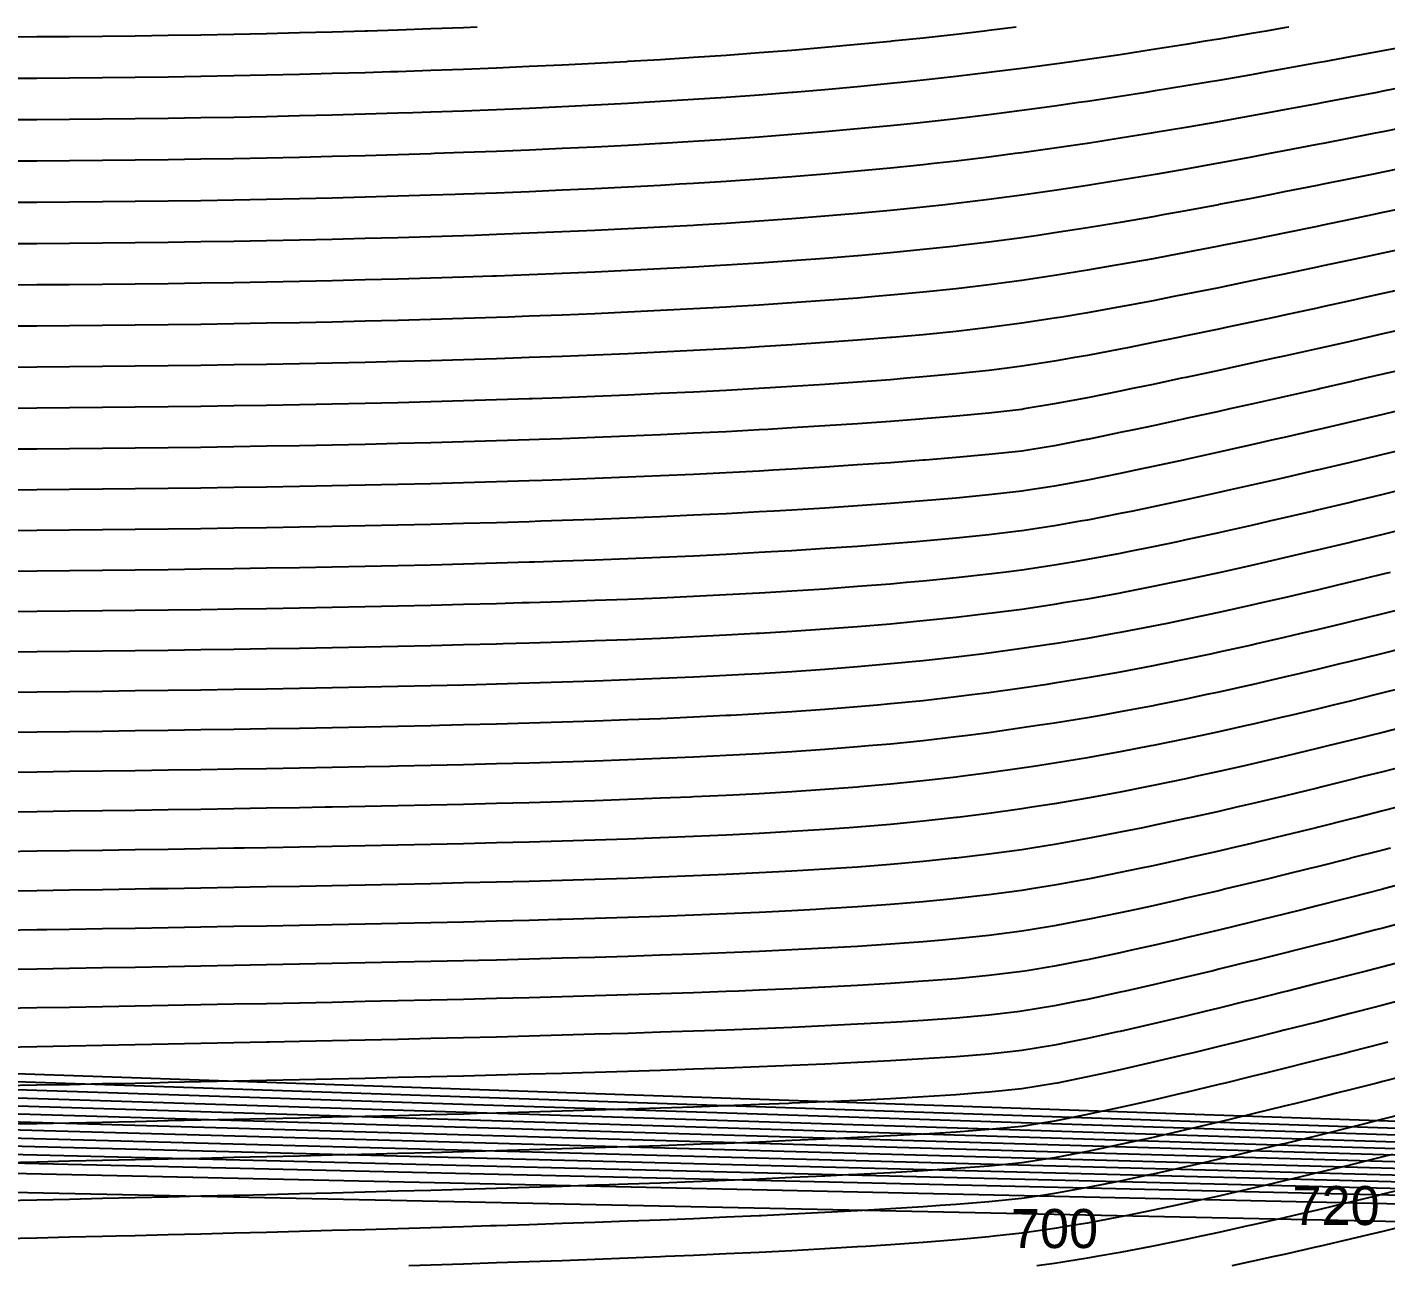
# Model space of a CAD drawing. Header units: metres. Extents: x 3386 to 5486, y 31 to 113.
# Drawn here: x 4789.5 to 4876.5, y 32.7 to 111.9 of the extents above; entities that cross this region are included whole.
import ezdxf
from ezdxf.enums import TextEntityAlignment as Align

# ---------------------------------------------------------------- set-up
doc = ezdxf.new("R2010")
doc.units = ezdxf.units.M
for name, color, linetype in [('Vs_100', 7, 'Continuous'), ('Vs_120', 7, 'Continuous'), ('Vs_140', 7, 'Continuous'), ('Vs_160', 7, 'Continuous'), ('Vs_180', 7, 'Continuous'), ('Vs_200', 7, 'Continuous'), ('Vs_220', 7, 'Continuous'), ('Vs_240', 7, 'Continuous'), ('Vs_260', 7, 'Continuous'), ('Vs_280', 7, 'Continuous'), ('Vs_300', 7, 'Continuous'), ('Vs_320', 7, 'Continuous'), ('Vs_340', 7, 'Continuous'), ('Vs_360', 7, 'Continuous'), ('Vs_380', 7, 'Continuous'), ('Vs_400', 7, 'Continuous'), ('Vs_420', 7, 'Continuous'), ('Vs_440', 7, 'Continuous'), ('Vs_460', 7, 'Continuous'), ('Vs_480', 7, 'Continuous'), ('Vs_500', 7, 'Continuous'), ('Vs_520', 7, 'Continuous'), ('Vs_540', 7, 'Continuous'), ('Vs_560', 7, 'Continuous'), ('Vs_580', 7, 'Continuous'), ('Vs_600', 7, 'Continuous'), ('Vs_620', 7, 'Continuous'), ('Vs_640', 7, 'Continuous'), ('Vs_660', 7, 'Continuous'), ('Vs_680', 7, 'Continuous'), ('Vs_700', 7, 'Continuous'), ('Vs_720', 7, 'Continuous'), ('Vs_740', 7, 'Continuous'), ('Vs_760', 7, 'Continuous'), ('Vs_780', 7, 'Continuous'), ('Vs_80', 7, 'Continuous'), ('Vs_800', 7, 'Continuous'), ('Vs_820', 7, 'Continuous'), ('Vs_840', 7, 'Continuous'), ('Vs_860', 7, 'Continuous'), ('Vs_880', 7, 'Continuous'), ('Vs_900', 7, 'Continuous'), ('Vs_920', 7, 'Continuous'), ('Vs_940', 7, 'Continuous'), ('Vs_960', 7, 'Continuous')]:
    doc.layers.add(name, color=color, linetype=linetype)

msp = doc.modelspace()

# ---------------------------------------------------------------- linework, layer by layer
at = {"layer": 'Vs_100'}
msp.add_lwpolyline([(4852.817, 111.948), (4851.067, 111.731), (4850.788, 111.698), (4848.966, 111.485), (4846.865, 111.253), (4844.861, 111.045), (4844.764, 111.035), (4842.663, 110.831), (4840.562, 110.641), (4838.461, 110.463), (4837.563, 110.392), (4836.36, 110.297), (4834.259, 110.143), (4832.158, 110), (4830.056, 109.866), (4827.955, 109.743), (4827.885, 109.739), (4825.854, 109.628), (4823.753, 109.521), (4821.652, 109.423), (4819.551, 109.332), (4817.45, 109.248), (4815.349, 109.171), (4813.248, 109.1), (4812.767, 109.085), (4811.147, 109.036), (4809.045, 108.977), (4806.944, 108.923), (4804.843, 108.875), (4802.742, 108.832), (4800.641, 108.794), (4798.54, 108.761), (4796.439, 108.733), (4794.338, 108.709), (4792.237, 108.69), (4790.136, 108.675), (4788.034, 108.664)], dxfattribs=at)
at = {"layer": 'Vs_120'}
msp.add_lwpolyline([(4870.266, 111.948), (4869.977, 111.898), (4868.813, 111.698), (4867.876, 111.538), (4865.775, 111.186), (4864.91, 111.045), (4863.674, 110.843), (4861.573, 110.511), (4860.79, 110.392), (4859.472, 110.19), (4857.371, 109.882), (4856.346, 109.739), (4855.27, 109.588), (4853.169, 109.308), (4851.406, 109.085), (4851.067, 109.043), (4848.966, 108.793), (4846.865, 108.56), (4845.639, 108.432), (4844.764, 108.341), (4842.663, 108.138), (4840.562, 107.948), (4838.538, 107.779), (4838.461, 107.772), (4836.36, 107.609), (4834.259, 107.458), (4832.158, 107.317), (4830.056, 107.187), (4828.992, 107.126), (4827.955, 107.066), (4825.854, 106.954), (4823.753, 106.851), (4821.652, 106.755), (4819.551, 106.666), (4817.45, 106.585), (4815.349, 106.51), (4814.199, 106.472), (4813.248, 106.441), (4811.147, 106.378), (4809.045, 106.321), (4806.944, 106.269), (4804.843, 106.223), (4802.742, 106.181), (4800.641, 106.144), (4798.54, 106.112), (4796.439, 106.084), (4794.338, 106.061), (4792.237, 106.042), (4790.136, 106.027), (4788.034, 106.017)], dxfattribs=at)
at = {"layer": 'Vs_140'}
msp.add_lwpolyline([(4878.382, 110.829), (4876.281, 110.434), (4876.051, 110.392), (4874.18, 110.044), (4872.509, 109.739), (4872.078, 109.66), (4869.977, 109.281), (4868.87, 109.085), (4867.876, 108.909), (4865.775, 108.546), (4865.095, 108.432), (4863.674, 108.193), (4861.573, 107.85), (4861.12, 107.779), (4859.472, 107.519), (4857.371, 107.202), (4856.835, 107.126), (4855.27, 106.9), (4853.169, 106.615), (4852.057, 106.472), (4851.067, 106.345), (4848.966, 106.094), (4846.865, 105.859), (4846.482, 105.819), (4844.764, 105.641), (4842.663, 105.439), (4840.562, 105.252), (4839.516, 105.166), (4838.461, 105.079), (4836.36, 104.919), (4834.259, 104.771), (4832.158, 104.634), (4830.144, 104.513), (4830.056, 104.507), (4827.955, 104.39), (4825.854, 104.281), (4823.753, 104.181), (4821.652, 104.088), (4819.551, 104.002), (4817.45, 103.923), (4815.596, 103.859), (4815.349, 103.851), (4813.248, 103.784), (4811.147, 103.723), (4809.045, 103.668), (4806.944, 103.618), (4804.843, 103.572), (4802.742, 103.532), (4800.641, 103.496), (4798.54, 103.465), (4796.439, 103.438), (4794.338, 103.415), (4792.237, 103.396), (4790.136, 103.382), (4788.034, 103.371)], dxfattribs=at)
at = {"layer": 'Vs_160'}
msp.add_lwpolyline([(4878.382, 108.256), (4876.281, 107.85), (4875.909, 107.779), (4874.18, 107.448), (4872.474, 107.126), (4872.078, 107.051), (4869.977, 106.66), (4868.949, 106.472), (4867.876, 106.276), (4865.775, 105.901), (4865.304, 105.819), (4863.674, 105.535), (4861.573, 105.181), (4861.477, 105.166), (4859.472, 104.84), (4857.371, 104.514), (4857.36, 104.513), (4855.27, 104.204), (4853.169, 103.913), (4852.758, 103.859), (4851.067, 103.64), (4848.966, 103.386), (4847.356, 103.206), (4846.865, 103.151), (4844.764, 102.935), (4842.663, 102.736), (4840.565, 102.553), (4840.562, 102.552), (4838.461, 102.384), (4836.36, 102.228), (4834.259, 102.084), (4832.158, 101.952), (4831.267, 101.899), (4830.056, 101.829), (4827.955, 101.715), (4825.854, 101.61), (4823.753, 101.513), (4821.652, 101.423), (4819.551, 101.341), (4817.45, 101.264), (4816.907, 101.246), (4815.349, 101.194), (4813.248, 101.13), (4811.147, 101.071), (4809.045, 101.017), (4806.944, 100.969), (4804.843, 100.925), (4802.742, 100.886), (4800.641, 100.851), (4798.54, 100.82), (4796.439, 100.794), (4794.338, 100.771), (4792.237, 100.753), (4790.136, 100.738), (4788.034, 100.728)], dxfattribs=at)
at = {"layer": 'Vs_180'}
msp.add_lwpolyline([(4878.382, 105.681), (4876.281, 105.262), (4875.79, 105.166), (4874.18, 104.848), (4872.458, 104.513), (4872.078, 104.438), (4869.977, 104.035), (4869.044, 103.859), (4867.876, 103.638), (4865.775, 103.25), (4865.527, 103.206), (4863.674, 102.872), (4861.839, 102.553), (4861.573, 102.506), (4859.472, 102.154), (4857.883, 101.899), (4857.371, 101.817), (4855.27, 101.499), (4853.486, 101.246), (4853.169, 101.201), (4851.067, 100.925), (4848.966, 100.67), (4848.268, 100.593), (4846.865, 100.437), (4844.764, 100.225), (4842.663, 100.03), (4841.6, 99.94), (4840.562, 99.852), (4838.461, 99.688), (4836.36, 99.538), (4834.259, 99.399), (4832.408, 99.286), (4832.158, 99.271), (4830.056, 99.153), (4827.955, 99.044), (4825.854, 98.942), (4823.753, 98.849), (4821.652, 98.762), (4819.551, 98.683), (4818.142, 98.633), (4817.45, 98.609), (4815.349, 98.541), (4813.248, 98.479), (4811.147, 98.422), (4809.045, 98.37), (4806.944, 98.323), (4804.843, 98.281), (4802.742, 98.243), (4800.641, 98.209), (4798.54, 98.179), (4796.439, 98.153), (4794.338, 98.131), (4792.237, 98.113), (4790.136, 98.098), (4788.034, 98.087)], dxfattribs=at)
at = {"layer": 'Vs_200'}
msp.add_lwpolyline([(4878.382, 103.104), (4876.281, 102.673), (4875.686, 102.553), (4874.18, 102.246), (4872.452, 101.899), (4872.078, 101.824), (4869.977, 101.408), (4869.147, 101.246), (4867.876, 100.998), (4865.775, 100.596), (4865.757, 100.593), (4863.674, 100.205), (4862.205, 99.94), (4861.573, 99.825), (4859.472, 99.46), (4858.423, 99.286), (4857.371, 99.112), (4855.27, 98.784), (4854.224, 98.633), (4853.169, 98.48), (4851.067, 98.201), (4849.231, 97.98), (4848.966, 97.948), (4846.865, 97.719), (4844.764, 97.512), (4842.698, 97.327), (4842.663, 97.324), (4840.562, 97.152), (4838.461, 96.995), (4836.36, 96.851), (4834.259, 96.718), (4833.5, 96.673), (4832.158, 96.595), (4830.056, 96.481), (4827.955, 96.376), (4825.854, 96.279), (4823.753, 96.189), (4821.652, 96.106), (4819.551, 96.029), (4819.291, 96.02), (4817.45, 95.958), (4815.349, 95.893), (4813.248, 95.833), (4811.147, 95.778), (4809.045, 95.728), (4806.944, 95.682), (4804.843, 95.641), (4802.742, 95.604), (4800.641, 95.571), (4798.54, 95.542), (4796.439, 95.516), (4794.338, 95.495), (4792.237, 95.476), (4790.136, 95.461), (4788.034, 95.45)], dxfattribs=at)
at = {"layer": 'Vs_220'}
msp.add_lwpolyline([(4878.382, 100.527), (4876.281, 100.084), (4875.59, 99.94), (4874.18, 99.644), (4872.45, 99.286), (4872.078, 99.209), (4869.977, 98.78), (4869.248, 98.633), (4867.876, 98.356), (4865.973, 97.98), (4865.775, 97.941), (4863.674, 97.534), (4862.565, 97.327), (4861.573, 97.14), (4859.472, 96.76), (4858.966, 96.673), (4857.371, 96.399), (4855.27, 96.06), (4854.998, 96.02), (4853.169, 95.75), (4851.067, 95.47), (4850.202, 95.367), (4848.966, 95.22), (4846.865, 94.998), (4844.764, 94.799), (4843.76, 94.714), (4842.663, 94.62), (4840.562, 94.457), (4838.461, 94.307), (4836.36, 94.169), (4834.557, 94.06), (4834.259, 94.042), (4832.158, 93.925), (4830.056, 93.816), (4827.955, 93.715), (4825.854, 93.621), (4823.753, 93.535), (4821.652, 93.455), (4820.296, 93.407), (4819.551, 93.381), (4817.45, 93.313), (4815.349, 93.25), (4813.248, 93.192), (4811.147, 93.139), (4809.045, 93.09), (4806.944, 93.046), (4804.843, 93.006), (4802.742, 92.97), (4800.641, 92.938), (4798.54, 92.909), (4796.439, 92.884), (4794.338, 92.862), (4792.237, 92.844), (4790.136, 92.829), (4788.034, 92.817)], dxfattribs=at)
at = {"layer": 'Vs_240'}
msp.add_lwpolyline([(4878.382, 97.949), (4876.281, 97.495), (4875.497, 97.327), (4874.18, 97.043), (4872.443, 96.673), (4872.078, 96.595), (4869.977, 96.153), (4869.337, 96.02), (4867.876, 95.716), (4866.17, 95.367), (4865.775, 95.286), (4863.674, 94.864), (4862.9, 94.714), (4861.573, 94.454), (4859.49, 94.06), (4859.472, 94.057), (4857.371, 93.679), (4855.745, 93.407), (4855.27, 93.327), (4853.169, 93.009), (4851.24, 92.754), (4851.067, 92.731), (4848.966, 92.49), (4846.865, 92.28), (4844.847, 92.101), (4844.764, 92.093), (4842.663, 91.924), (4840.562, 91.77), (4838.461, 91.628), (4836.36, 91.497), (4835.506, 91.447), (4834.259, 91.375), (4832.158, 91.263), (4830.056, 91.158), (4827.955, 91.061), (4825.854, 90.971), (4823.753, 90.888), (4821.652, 90.811), (4821.163, 90.794), (4819.551, 90.739), (4817.45, 90.673), (4815.349, 90.613), (4813.248, 90.557), (4811.147, 90.506), (4809.045, 90.459), (4806.944, 90.416), (4804.843, 90.377), (4802.742, 90.342), (4800.641, 90.31), (4798.54, 90.282), (4796.439, 90.257), (4794.338, 90.235), (4792.237, 90.216), (4790.136, 90.201), (4788.034, 90.188)], dxfattribs=at)
at = {"layer": 'Vs_260'}
msp.add_lwpolyline([(4878.35, 95.367), (4876.281, 94.908), (4875.398, 94.714), (4874.18, 94.444), (4872.422, 94.06), (4872.078, 93.985), (4869.977, 93.53), (4869.402, 93.407), (4867.876, 93.08), (4866.332, 92.754), (4865.775, 92.636), (4863.674, 92.199), (4863.187, 92.101), (4861.573, 91.772), (4859.93, 91.447), (4859.472, 91.356), (4857.371, 90.958), (4856.441, 90.794), (4855.27, 90.586), (4853.169, 90.259), (4852.249, 90.141), (4851.067, 89.99), (4848.966, 89.767), (4846.865, 89.574), (4845.819, 89.487), (4844.764, 89.401), (4842.663, 89.242), (4840.562, 89.096), (4838.461, 88.961), (4836.36, 88.836), (4836.336, 88.834), (4834.259, 88.719), (4832.158, 88.61), (4830.056, 88.51), (4827.955, 88.416), (4825.854, 88.329), (4823.753, 88.249), (4821.846, 88.181), (4821.652, 88.174), (4819.551, 88.105), (4817.45, 88.042), (4815.349, 87.983), (4813.248, 87.929), (4811.147, 87.879), (4809.045, 87.833), (4806.944, 87.792), (4804.843, 87.754), (4802.742, 87.719), (4800.641, 87.688), (4798.54, 87.66), (4796.439, 87.635), (4794.338, 87.613), (4792.237, 87.594), (4790.136, 87.578), (4788.034, 87.565)], dxfattribs=at)
at = {"layer": 'Vs_280'}
msp.add_lwpolyline([(4878.172, 92.754), (4876.281, 92.324), (4875.286, 92.101), (4874.18, 91.85), (4872.378, 91.447), (4872.078, 91.38), (4869.977, 90.914), (4869.432, 90.794), (4867.876, 90.452), (4866.442, 90.141), (4865.775, 89.995), (4863.674, 89.545), (4863.398, 89.487), (4861.573, 89.103), (4860.268, 88.834), (4859.472, 88.669), (4857.371, 88.248), (4857.017, 88.181), (4855.27, 87.846), (4853.328, 87.528), (4853.169, 87.501), (4851.067, 87.266), (4848.966, 87.07), (4846.865, 86.893), (4846.621, 86.874), (4844.764, 86.731), (4842.663, 86.581), (4840.562, 86.441), (4838.461, 86.31), (4836.928, 86.221), (4836.36, 86.188), (4834.259, 86.075), (4832.158, 85.97), (4830.056, 85.872), (4827.955, 85.781), (4825.854, 85.696), (4823.753, 85.618), (4822.289, 85.568), (4821.652, 85.546), (4819.551, 85.479), (4817.45, 85.417), (4815.349, 85.361), (4813.248, 85.308), (4811.147, 85.26), (4809.045, 85.215), (4806.944, 85.175), (4804.843, 85.138), (4802.742, 85.104), (4800.641, 85.073), (4798.54, 85.045), (4796.439, 85.02), (4794.338, 84.998), (4792.237, 84.979), (4790.136, 84.962), (4788.034, 84.947)], dxfattribs=at)
at = {"layer": 'Vs_300'}
msp.add_lwpolyline([(4877.985, 90.141), (4876.281, 89.746), (4875.155, 89.487), (4874.18, 89.263), (4872.304, 88.834), (4872.078, 88.783), (4869.977, 88.307), (4869.415, 88.181), (4867.876, 87.836), (4866.486, 87.528), (4865.775, 87.37), (4863.674, 86.91), (4863.507, 86.874), (4861.573, 86.458), (4860.451, 86.221), (4859.472, 86.014), (4857.371, 85.581), (4857.303, 85.568), (4855.27, 85.169), (4853.699, 84.915), (4853.169, 84.829), (4851.067, 84.609), (4848.966, 84.422), (4846.999, 84.261), (4846.865, 84.25), (4844.764, 84.092), (4842.663, 83.944), (4840.562, 83.805), (4838.461, 83.676), (4837.269, 83.608), (4836.36, 83.556), (4834.259, 83.445), (4832.158, 83.341), (4830.056, 83.245), (4827.955, 83.156), (4825.854, 83.074), (4823.753, 82.997), (4822.482, 82.955), (4821.652, 82.927), (4819.551, 82.862), (4817.45, 82.802), (4815.349, 82.747), (4813.248, 82.696), (4811.147, 82.648), (4809.045, 82.605), (4806.944, 82.565), (4804.843, 82.529), (4802.742, 82.495), (4800.641, 82.465), (4798.54, 82.437), (4796.439, 82.412), (4794.338, 82.389), (4792.237, 82.369), (4790.136, 82.351), (4788.034, 82.336)], dxfattribs=at)
at = {"layer": 'Vs_320'}
msp.add_lwpolyline([(4877.781, 87.528), (4876.281, 87.174), (4874.999, 86.874), (4874.18, 86.682), (4872.192, 86.221), (4872.078, 86.195), (4869.977, 85.712), (4869.343, 85.568), (4867.876, 85.234), (4866.451, 84.915), (4865.775, 84.763), (4863.674, 84.299), (4863.499, 84.261), (4861.573, 83.845), (4860.449, 83.608), (4859.472, 83.403), (4857.371, 82.978), (4857.245, 82.955), (4855.27, 82.586), (4853.429, 82.302), (4853.169, 82.261), (4851.067, 82.025), (4848.966, 81.826), (4846.886, 81.648), (4846.865, 81.646), (4844.764, 81.482), (4842.663, 81.331), (4840.562, 81.19), (4838.461, 81.06), (4837.332, 80.995), (4836.36, 80.939), (4834.259, 80.828), (4832.158, 80.725), (4830.056, 80.63), (4827.955, 80.542), (4825.854, 80.461), (4823.753, 80.386), (4822.387, 80.342), (4821.652, 80.318), (4819.551, 80.254), (4817.45, 80.196), (4815.349, 80.142), (4813.248, 80.092), (4811.147, 80.046), (4809.045, 80.003), (4806.944, 79.964), (4804.843, 79.928), (4802.742, 79.895), (4800.641, 79.864), (4798.54, 79.837), (4796.439, 79.811), (4794.338, 79.788), (4792.237, 79.767), (4790.136, 79.748), (4788.034, 79.732)], dxfattribs=at)
at = {"layer": 'Vs_340'}
msp.add_lwpolyline([(4877.559, 84.915), (4876.281, 84.609), (4874.813, 84.261), (4874.18, 84.111), (4872.078, 83.617), (4872.038, 83.608), (4869.977, 83.13), (4869.214, 82.955), (4867.876, 82.649), (4866.334, 82.302), (4865.775, 82.176), (4863.674, 81.713), (4863.372, 81.648), (4861.573, 81.264), (4860.271, 80.995), (4859.472, 80.831), (4857.371, 80.423), (4856.915, 80.342), (4855.27, 80.051), (4853.169, 79.734), (4852.79, 79.688), (4851.067, 79.482), (4848.966, 79.265), (4846.865, 79.072), (4846.418, 79.035), (4844.764, 78.898), (4842.663, 78.739), (4840.562, 78.593), (4838.461, 78.459), (4837.138, 78.382), (4836.36, 78.336), (4834.259, 78.224), (4832.158, 78.121), (4830.056, 78.026), (4827.955, 77.939), (4825.854, 77.859), (4823.753, 77.786), (4821.976, 77.729), (4821.652, 77.718), (4819.551, 77.656), (4817.45, 77.599), (4815.349, 77.546), (4813.248, 77.497), (4811.147, 77.452), (4809.045, 77.41), (4806.944, 77.371), (4804.843, 77.336), (4802.742, 77.303), (4800.641, 77.272), (4798.54, 77.244), (4796.439, 77.218), (4794.338, 77.194), (4792.237, 77.173), (4790.136, 77.153), (4788.034, 77.135)], dxfattribs=at)
at = {"layer": 'Vs_360'}
msp.add_lwpolyline([(4877.314, 82.302), (4876.281, 82.051), (4874.597, 81.648), (4874.18, 81.548), (4872.078, 81.051), (4871.84, 80.995), (4869.977, 80.56), (4869.026, 80.342), (4867.876, 80.078), (4866.142, 79.688), (4865.775, 79.606), (4863.674, 79.148), (4863.14, 79.035), (4861.573, 78.706), (4859.955, 78.382), (4859.472, 78.285), (4857.371, 77.892), (4856.414, 77.729), (4855.27, 77.534), (4853.169, 77.221), (4852.013, 77.075), (4851.067, 76.956), (4848.966, 76.723), (4846.865, 76.516), (4845.803, 76.422), (4844.764, 76.33), (4842.663, 76.162), (4840.562, 76.01), (4838.461, 75.871), (4836.743, 75.769), (4836.36, 75.746), (4834.259, 75.632), (4832.158, 75.528), (4830.056, 75.434), (4827.955, 75.347), (4825.854, 75.268), (4823.753, 75.196), (4821.652, 75.129), (4821.191, 75.116), (4819.551, 75.068), (4817.45, 75.012), (4815.349, 74.96), (4813.248, 74.912), (4811.147, 74.867), (4809.045, 74.826), (4806.944, 74.788), (4804.843, 74.752), (4802.742, 74.719), (4800.641, 74.689), (4798.54, 74.66), (4796.439, 74.634), (4794.338, 74.609), (4792.237, 74.586), (4790.136, 74.565), (4788.034, 74.546)], dxfattribs=at)
at = {"layer": 'Vs_380'}
msp.add_lwpolyline([(4877.047, 79.688), (4876.281, 79.501), (4874.35, 79.035), (4874.18, 78.994), (4872.078, 78.493), (4871.602, 78.382), (4869.977, 78.001), (4868.788, 77.729), (4867.876, 77.52), (4865.887, 77.075), (4865.775, 77.051), (4863.674, 76.597), (4862.828, 76.422), (4861.573, 76.163), (4859.553, 75.769), (4859.472, 75.753), (4857.371, 75.371), (4855.833, 75.116), (4855.27, 75.022), (4853.169, 74.71), (4851.28, 74.462), (4851.067, 74.434), (4848.966, 74.188), (4846.865, 73.968), (4845.168, 73.809), (4844.764, 73.771), (4842.663, 73.594), (4840.562, 73.436), (4838.461, 73.294), (4836.36, 73.166), (4836.18, 73.156), (4834.259, 73.05), (4832.158, 72.946), (4830.056, 72.851), (4827.955, 72.765), (4825.854, 72.687), (4823.753, 72.616), (4821.652, 72.55), (4819.986, 72.503), (4819.551, 72.49), (4817.45, 72.435), (4815.349, 72.384), (4813.248, 72.336), (4811.147, 72.293), (4809.045, 72.252), (4806.944, 72.214), (4804.843, 72.178), (4802.742, 72.145), (4800.641, 72.114), (4798.54, 72.085), (4796.439, 72.058), (4794.338, 72.032), (4792.237, 72.009), (4790.136, 71.986), (4788.034, 71.965)], dxfattribs=at)
at = {"layer": 'Vs_400'}
msp.add_lwpolyline([(4876.757, 77.075), (4876.281, 76.958), (4874.18, 76.447), (4874.074, 76.422), (4872.078, 75.945), (4871.329, 75.769), (4869.977, 75.452), (4868.51, 75.116), (4867.876, 74.97), (4865.775, 74.504), (4865.582, 74.462), (4863.674, 74.055), (4862.468, 73.809), (4861.573, 73.627), (4859.472, 73.224), (4859.087, 73.156), (4857.371, 72.85), (4855.27, 72.508), (4855.235, 72.503), (4853.169, 72.195), (4851.067, 71.91), (4850.571, 71.849), (4848.966, 71.652), (4846.865, 71.421), (4844.764, 71.215), (4844.546, 71.196), (4842.663, 71.032), (4840.562, 70.869), (4838.461, 70.723), (4836.36, 70.594), (4835.437, 70.543), (4834.259, 70.478), (4832.158, 70.373), (4830.056, 70.279), (4827.955, 70.194), (4825.854, 70.117), (4823.753, 70.046), (4821.652, 69.982), (4819.551, 69.923), (4818.262, 69.889), (4817.45, 69.868), (4815.349, 69.818), (4813.248, 69.771), (4811.147, 69.728), (4809.045, 69.688), (4806.944, 69.65), (4804.843, 69.614), (4802.742, 69.581), (4800.641, 69.549), (4798.54, 69.52), (4796.439, 69.492), (4794.338, 69.465), (4792.237, 69.44), (4790.136, 69.416), (4788.034, 69.393)], dxfattribs=at)
at = {"layer": 'Vs_420'}
msp.add_lwpolyline([(4878.382, 74.941), (4876.448, 74.462), (4876.281, 74.421), (4874.18, 73.907), (4873.77, 73.809), (4872.078, 73.403), (4871.029, 73.156), (4869.977, 72.908), (4868.206, 72.503), (4867.876, 72.427), (4865.775, 71.961), (4865.247, 71.849), (4863.674, 71.515), (4862.096, 71.196), (4861.573, 71.09), (4859.472, 70.692), (4858.625, 70.543), (4857.371, 70.322), (4855.27, 69.983), (4854.64, 69.889), (4853.169, 69.67), (4851.067, 69.375), (4849.979, 69.236), (4848.966, 69.107), (4846.865, 68.868), (4844.764, 68.657), (4843.934, 68.583), (4842.663, 68.47), (4840.562, 68.305), (4838.461, 68.159), (4836.36, 68.029), (4834.559, 67.93), (4834.259, 67.913), (4832.158, 67.81), (4830.056, 67.717), (4827.955, 67.633), (4825.854, 67.557), (4823.753, 67.488), (4821.652, 67.425), (4819.551, 67.367), (4817.45, 67.313), (4815.904, 67.276), (4815.349, 67.263), (4813.248, 67.217), (4811.147, 67.174), (4809.045, 67.134), (4806.944, 67.096), (4804.843, 67.06), (4802.742, 67.026), (4800.641, 66.994), (4798.54, 66.964), (4796.439, 66.935), (4794.338, 66.907), (4792.237, 66.881), (4790.136, 66.855), (4788.034, 66.831)], dxfattribs=at)
at = {"layer": 'Vs_440'}
msp.add_lwpolyline([(4878.382, 72.413), (4876.281, 71.889), (4876.117, 71.849), (4874.18, 71.373), (4873.447, 71.196), (4872.078, 70.866), (4870.711, 70.543), (4869.977, 70.369), (4867.888, 69.889), (4867.876, 69.887), (4865.775, 69.42), (4864.91, 69.236), (4863.674, 68.973), (4861.745, 68.583), (4861.573, 68.548), (4859.472, 68.149), (4858.224, 67.93), (4857.371, 67.779), (4855.27, 67.439), (4854.188, 67.276), (4853.169, 67.122), (4851.067, 66.82), (4849.546, 66.623), (4848.966, 66.548), (4846.865, 66.306), (4844.764, 66.094), (4843.368, 65.97), (4842.663, 65.907), (4840.562, 65.743), (4838.461, 65.598), (4836.36, 65.471), (4834.259, 65.357), (4833.424, 65.317), (4832.158, 65.255), (4830.056, 65.165), (4827.955, 65.083), (4825.854, 65.008), (4823.753, 64.941), (4821.652, 64.879), (4819.551, 64.821), (4817.45, 64.769), (4815.349, 64.72), (4813.248, 64.674), (4812.732, 64.663), (4811.147, 64.631), (4809.045, 64.591), (4806.944, 64.553), (4804.843, 64.517), (4802.742, 64.482), (4800.641, 64.449), (4798.54, 64.418), (4796.439, 64.388), (4794.338, 64.359), (4792.237, 64.331), (4790.136, 64.304), (4788.034, 64.278)], dxfattribs=at)
at = {"layer": 'Vs_460'}
msp.add_lwpolyline([(4878.378, 69.889), (4876.281, 69.363), (4875.769, 69.236), (4874.18, 68.843), (4873.109, 68.583), (4872.078, 68.333), (4870.382, 67.93), (4869.977, 67.833), (4867.876, 67.348), (4867.557, 67.276), (4865.775, 66.878), (4864.588, 66.623), (4863.674, 66.427), (4861.573, 65.998), (4861.428, 65.97), (4859.472, 65.593), (4857.925, 65.317), (4857.371, 65.217), (4855.27, 64.87), (4853.925, 64.663), (4853.169, 64.547), (4851.067, 64.244), (4849.254, 64.01), (4848.966, 63.973), (4846.865, 63.735), (4844.764, 63.526), (4842.811, 63.357), (4842.663, 63.344), (4840.562, 63.184), (4838.461, 63.044), (4836.36, 62.919), (4834.259, 62.809), (4832.158, 62.711), (4831.981, 62.704), (4830.056, 62.623), (4827.955, 62.543), (4825.854, 62.471), (4823.753, 62.405), (4821.652, 62.344), (4819.551, 62.288), (4817.45, 62.236), (4815.349, 62.187), (4813.248, 62.142), (4811.147, 62.099), (4809.045, 62.059), (4808.587, 62.05), (4806.944, 62.02), (4804.843, 61.984), (4802.742, 61.949), (4800.641, 61.915), (4798.54, 61.883), (4796.439, 61.851), (4794.338, 61.821), (4792.237, 61.791), (4790.136, 61.763), (4788.034, 61.735)], dxfattribs=at)
at = {"layer": 'Vs_480'}
msp.add_lwpolyline([(4878.002, 67.276), (4876.281, 66.841), (4875.405, 66.623), (4874.18, 66.318), (4872.759, 65.97), (4872.078, 65.803), (4870.048, 65.317), (4869.977, 65.3), (4867.876, 64.809), (4867.231, 64.663), (4865.775, 64.334), (4864.288, 64.01), (4863.674, 63.876), (4861.573, 63.439), (4861.156, 63.357), (4859.472, 63.024), (4857.732, 62.704), (4857.371, 62.637), (4855.27, 62.277), (4853.823, 62.05), (4853.169, 61.947), (4851.067, 61.649), (4849.054, 61.397), (4848.966, 61.386), (4846.865, 61.157), (4844.764, 60.957), (4842.663, 60.782), (4842.133, 60.744), (4840.562, 60.63), (4838.461, 60.496), (4836.36, 60.377), (4834.259, 60.272), (4832.158, 60.177), (4830.056, 60.092), (4830.006, 60.09), (4827.955, 60.015), (4825.854, 59.945), (4823.753, 59.881), (4821.652, 59.822), (4819.551, 59.767), (4817.45, 59.715), (4815.349, 59.667), (4813.248, 59.622), (4811.147, 59.579), (4809.045, 59.538), (4806.944, 59.499), (4804.843, 59.462), (4803.41, 59.437), (4802.742, 59.426), (4800.641, 59.391), (4798.54, 59.358), (4796.439, 59.325), (4794.338, 59.293), (4792.237, 59.262), (4790.136, 59.232), (4788.034, 59.202)], dxfattribs=at)
at = {"layer": 'Vs_500'}
msp.add_lwpolyline([(4877.612, 64.663), (4876.281, 64.324), (4875.028, 64.01), (4874.18, 63.797), (4872.398, 63.357), (4872.078, 63.278), (4869.977, 62.769), (4869.699, 62.704), (4867.876, 62.272), (4866.908, 62.05), (4865.775, 61.789), (4864.008, 61.397), (4863.674, 61.322), (4861.573, 60.874), (4860.929, 60.744), (4859.472, 60.447), (4857.609, 60.09), (4857.371, 60.045), (4855.27, 59.671), (4853.807, 59.437), (4853.169, 59.335), (4851.067, 59.045), (4848.966, 58.794), (4848.864, 58.784), (4846.865, 58.578), (4844.764, 58.39), (4842.663, 58.227), (4841.258, 58.131), (4840.562, 58.083), (4838.461, 57.957), (4836.36, 57.846), (4834.259, 57.746), (4832.158, 57.656), (4830.056, 57.575), (4827.955, 57.5), (4827.242, 57.477), (4825.854, 57.433), (4823.753, 57.37), (4821.652, 57.312), (4819.551, 57.258), (4817.45, 57.207), (4815.349, 57.159), (4813.248, 57.113), (4811.147, 57.07), (4809.045, 57.029), (4806.944, 56.989), (4804.843, 56.951), (4802.742, 56.914), (4800.641, 56.878), (4798.54, 56.843), (4797.357, 56.824), (4796.439, 56.809), (4794.338, 56.776), (4792.237, 56.743), (4790.136, 56.711), (4788.034, 56.679)], dxfattribs=at)
at = {"layer": 'Vs_520'}
msp.add_lwpolyline([(4877.204, 62.05), (4876.281, 61.813), (4874.635, 61.397), (4874.18, 61.282), (4872.078, 60.758), (4872.021, 60.744), (4869.977, 60.243), (4869.339, 60.09), (4867.876, 59.739), (4866.583, 59.437), (4865.775, 59.248), (4863.733, 58.784), (4863.674, 58.77), (4861.573, 58.31), (4860.718, 58.131), (4859.472, 57.868), (4857.505, 57.477), (4857.371, 57.451), (4855.27, 57.063), (4853.798, 56.824), (4853.169, 56.722), (4851.067, 56.443), (4848.966, 56.207), (4848.586, 56.171), (4846.865, 56.006), (4844.764, 55.833), (4842.663, 55.682), (4840.562, 55.549), (4839.996, 55.518), (4838.461, 55.432), (4836.36, 55.328), (4834.259, 55.234), (4832.158, 55.149), (4830.056, 55.071), (4827.955, 55), (4825.854, 54.934), (4823.753, 54.872), (4823.457, 54.864), (4821.652, 54.815), (4819.551, 54.762), (4817.45, 54.711), (4815.349, 54.663), (4813.248, 54.617), (4811.147, 54.573), (4809.045, 54.531), (4806.944, 54.491), (4804.843, 54.452), (4802.742, 54.413), (4800.641, 54.376), (4798.54, 54.34), (4796.439, 54.304), (4794.338, 54.269), (4792.237, 54.235), (4790.787, 54.211), (4790.136, 54.2), (4788.034, 54.167)], dxfattribs=at)
at = {"layer": 'Vs_540'}
msp.add_lwpolyline([(4876.777, 59.437), (4876.281, 59.309), (4874.221, 58.784), (4874.18, 58.773), (4872.078, 58.245), (4871.617, 58.131), (4869.977, 57.725), (4868.96, 57.477), (4867.876, 57.214), (4866.24, 56.824), (4865.775, 56.713), (4863.674, 56.225), (4863.431, 56.171), (4861.573, 55.752), (4860.487, 55.518), (4859.472, 55.297), (4857.371, 54.865), (4857.367, 54.864), (4855.27, 54.466), (4853.711, 54.211), (4853.169, 54.122), (4851.067, 53.854), (4848.966, 53.635), (4848.095, 53.558), (4846.865, 53.45), (4844.764, 53.291), (4842.663, 53.153), (4840.562, 53.032), (4838.461, 52.923), (4838.054, 52.905), (4836.36, 52.826), (4834.259, 52.738), (4832.158, 52.657), (4830.056, 52.582), (4827.955, 52.513), (4825.854, 52.449), (4823.753, 52.389), (4821.652, 52.332), (4819.551, 52.279), (4818.408, 52.251), (4817.45, 52.228), (4815.349, 52.18), (4813.248, 52.133), (4811.147, 52.089), (4809.045, 52.046), (4806.944, 52.004), (4804.843, 51.963), (4802.742, 51.924), (4800.641, 51.885), (4798.54, 51.847), (4796.439, 51.81), (4794.338, 51.773), (4792.237, 51.737), (4790.136, 51.701), (4788.034, 51.665)], dxfattribs=at)
at = {"layer": 'Vs_560'}
msp.add_lwpolyline([(4878.382, 57.358), (4876.324, 56.824), (4876.281, 56.813), (4874.18, 56.274), (4873.772, 56.171), (4872.078, 55.741), (4871.183, 55.518), (4869.977, 55.216), (4868.549, 54.864), (4867.876, 54.699), (4865.86, 54.211), (4865.775, 54.19), (4863.674, 53.693), (4863.084, 53.558), (4861.573, 53.21), (4860.199, 52.905), (4859.472, 52.742), (4857.371, 52.298), (4857.129, 52.251), (4855.27, 51.889), (4853.488, 51.598), (4853.169, 51.546), (4851.067, 51.289), (4848.966, 51.086), (4847.211, 50.945), (4846.865, 50.917), (4844.764, 50.773), (4842.663, 50.647), (4840.562, 50.535), (4838.461, 50.435), (4836.36, 50.344), (4835.056, 50.291), (4834.259, 50.26), (4832.158, 50.182), (4830.056, 50.11), (4827.955, 50.043), (4825.854, 49.98), (4823.753, 49.92), (4821.652, 49.864), (4819.551, 49.81), (4817.45, 49.759), (4815.349, 49.709), (4813.248, 49.662), (4812.164, 49.638), (4811.147, 49.616), (4809.045, 49.572), (4806.944, 49.529), (4804.843, 49.487), (4802.742, 49.446), (4800.641, 49.405), (4798.54, 49.366), (4796.439, 49.327), (4794.338, 49.288), (4792.237, 49.25), (4790.136, 49.212), (4788.034, 49.174)], dxfattribs=at)
at = {"layer": 'Vs_580'}
msp.add_lwpolyline([(4878.347, 54.864), (4876.281, 54.327), (4875.831, 54.211), (4874.18, 53.785), (4873.286, 53.558), (4872.078, 53.25), (4870.707, 52.905), (4869.977, 52.721), (4868.088, 52.251), (4867.876, 52.199), (4865.775, 51.685), (4865.413, 51.598), (4863.674, 51.181), (4862.665, 50.945), (4861.573, 50.689), (4859.819, 50.291), (4859.472, 50.213), (4857.371, 49.76), (4856.759, 49.638), (4855.27, 49.343), (4853.169, 48.998), (4853.058, 48.985), (4851.067, 48.757), (4848.966, 48.57), (4846.865, 48.415), (4845.538, 48.332), (4844.764, 48.283), (4842.663, 48.168), (4840.562, 48.064), (4838.461, 47.969), (4836.36, 47.882), (4834.259, 47.802), (4832.158, 47.727), (4830.727, 47.678), (4830.056, 47.656), (4827.955, 47.589), (4825.854, 47.526), (4823.753, 47.467), (4821.652, 47.409), (4819.551, 47.355), (4817.45, 47.302), (4815.349, 47.252), (4813.248, 47.203), (4811.147, 47.156), (4809.045, 47.11), (4806.944, 47.065), (4805.038, 47.025), (4804.843, 47.021), (4802.742, 46.978), (4800.641, 46.936), (4798.54, 46.895), (4796.439, 46.854), (4794.338, 46.813), (4792.237, 46.773), (4790.136, 46.733), (4788.034, 46.693)], dxfattribs=at)
at = {"layer": 'Vs_600'}
msp.add_lwpolyline([(4877.813, 52.251), (4876.281, 51.852), (4875.296, 51.598), (4874.18, 51.31), (4872.751, 50.945), (4872.078, 50.773), (4870.174, 50.291), (4869.977, 50.242), (4867.876, 49.717), (4867.554, 49.638), (4865.775, 49.201), (4864.883, 48.985), (4863.674, 48.693), (4862.145, 48.332), (4861.573, 48.196), (4859.472, 47.716), (4859.301, 47.678), (4857.371, 47.258), (4856.208, 47.025), (4855.27, 46.837), (4853.169, 46.493), (4852.052, 46.372), (4851.067, 46.267), (4848.966, 46.093), (4846.865, 45.95), (4844.764, 45.827), (4842.673, 45.719), (4842.663, 45.718), (4840.562, 45.619), (4838.461, 45.529), (4836.36, 45.444), (4834.259, 45.365), (4832.158, 45.29), (4830.056, 45.219), (4827.955, 45.152), (4825.854, 45.089), (4825.052, 45.065), (4823.753, 45.028), (4821.652, 44.969), (4819.551, 44.913), (4817.45, 44.859), (4815.349, 44.807), (4813.248, 44.756), (4811.147, 44.707), (4809.045, 44.659), (4806.944, 44.613), (4804.843, 44.567), (4802.742, 44.522), (4800.641, 44.478), (4798.54, 44.434), (4797.455, 44.412), (4796.439, 44.391), (4794.338, 44.349), (4792.237, 44.306), (4790.136, 44.264), (4788.034, 44.222)], dxfattribs=at)
at = {"layer": 'Vs_620'}
msp.add_lwpolyline([(4877.235, 49.638), (4876.281, 49.39), (4874.708, 48.985), (4874.18, 48.849), (4872.154, 48.332), (4872.078, 48.312), (4869.977, 47.782), (4869.562, 47.678), (4867.876, 47.258), (4866.929, 47.025), (4865.775, 46.742), (4864.245, 46.372), (4863.674, 46.234), (4861.573, 45.738), (4861.489, 45.719), (4859.472, 45.257), (4858.592, 45.065), (4857.371, 44.799), (4855.431, 44.412), (4855.27, 44.38), (4853.169, 44.046), (4851.067, 43.824), (4850.231, 43.759), (4848.966, 43.66), (4846.865, 43.525), (4844.764, 43.407), (4842.663, 43.301), (4840.562, 43.204), (4838.461, 43.113), (4838.27, 43.106), (4836.36, 43.029), (4834.259, 42.949), (4832.158, 42.873), (4830.056, 42.801), (4827.955, 42.732), (4825.854, 42.667), (4823.753, 42.604), (4821.652, 42.543), (4819.551, 42.485), (4818.319, 42.452), (4817.45, 42.429), (4815.349, 42.375), (4813.248, 42.322), (4811.147, 42.27), (4809.045, 42.22), (4806.944, 42.171), (4804.843, 42.124), (4802.742, 42.076), (4800.641, 42.03), (4798.54, 41.985), (4796.439, 41.939), (4794.338, 41.895), (4792.237, 41.85), (4790.136, 41.806), (4789.795, 41.799), (4788.034, 41.762)], dxfattribs=at)
at = {"layer": 'Vs_640'}
msp.add_lwpolyline([(4876.601, 47.025), (4876.281, 46.942), (4874.18, 46.403), (4874.055, 46.372), (4872.078, 45.87), (4871.475, 45.719), (4869.977, 45.343), (4868.857, 45.065), (4867.876, 44.823), (4866.193, 44.412), (4865.775, 44.31), (4863.674, 43.808), (4863.466, 43.759), (4861.573, 43.317), (4860.64, 43.106), (4859.472, 42.842), (4857.664, 42.452), (4857.371, 42.389), (4855.27, 41.973), (4854.181, 41.799), (4853.169, 41.64), (4851.067, 41.435), (4848.966, 41.276), (4846.92, 41.146), (4846.865, 41.142), (4844.764, 41.024), (4842.663, 40.916), (4840.562, 40.817), (4838.461, 40.724), (4836.36, 40.636), (4834.259, 40.553), (4832.629, 40.492), (4832.158, 40.475), (4830.056, 40.4), (4827.955, 40.329), (4825.854, 40.26), (4823.753, 40.195), (4821.652, 40.132), (4819.551, 40.071), (4817.45, 40.012), (4815.349, 39.955), (4813.248, 39.899), (4811.147, 39.845), (4810.908, 39.839), (4809.045, 39.793), (4806.944, 39.741), (4804.843, 39.691), (4802.742, 39.641), (4800.641, 39.593), (4798.54, 39.545), (4796.439, 39.498), (4794.338, 39.451), (4792.237, 39.404), (4790.136, 39.358), (4788.034, 39.312)], dxfattribs=at)
at = {"layer": 'Vs_660'}
msp.add_lwpolyline([(4878.382, 45.048), (4876.281, 44.509), (4875.9, 44.412), (4874.18, 43.975), (4873.321, 43.759), (4872.078, 43.447), (4870.703, 43.106), (4869.977, 42.926), (4868.04, 42.452), (4867.876, 42.412), (4865.775, 41.908), (4865.313, 41.799), (4863.674, 41.414), (4862.502, 41.146), (4861.573, 40.934), (4859.572, 40.492), (4859.472, 40.471), (4857.371, 40.031), (4856.372, 39.839), (4855.27, 39.629), (4853.169, 39.306), (4851.943, 39.186), (4851.067, 39.101), (4848.966, 38.94), (4846.865, 38.801), (4844.764, 38.676), (4842.663, 38.562), (4842.088, 38.533), (4840.562, 38.456), (4838.461, 38.358), (4836.36, 38.265), (4834.259, 38.178), (4832.158, 38.095), (4830.056, 38.016), (4827.955, 37.941), (4826.173, 37.879), (4825.854, 37.868), (4823.753, 37.799), (4821.652, 37.733), (4819.551, 37.668), (4817.45, 37.606), (4815.349, 37.546), (4813.248, 37.488), (4811.147, 37.431), (4809.045, 37.376), (4806.944, 37.322), (4804.843, 37.269), (4803.126, 37.226), (4802.742, 37.217), (4800.641, 37.166), (4798.54, 37.115), (4796.439, 37.066), (4794.338, 37.017), (4792.237, 36.968), (4790.136, 36.92), (4788.034, 36.872)], dxfattribs=at)
at = {"layer": 'Vs_680'}
msp.add_lwpolyline([(4877.707, 42.452), (4876.281, 42.09), (4875.121, 41.799), (4874.18, 41.563), (4872.496, 41.146), (4872.078, 41.043), (4869.977, 40.53), (4869.822, 40.492), (4867.876, 40.026), (4867.082, 39.839), (4865.775, 39.533), (4864.261, 39.186), (4863.674, 39.052), (4861.573, 38.587), (4861.318, 38.533), (4859.472, 38.142), (4858.162, 37.879), (4857.371, 37.723), (4855.27, 37.34), (4854.499, 37.226), (4853.169, 37.033), (4851.067, 36.821), (4848.966, 36.646), (4847.956, 36.573), (4846.865, 36.494), (4844.764, 36.357), (4842.663, 36.233), (4840.562, 36.119), (4838.461, 36.013), (4836.489, 35.92), (4836.36, 35.913), (4834.259, 35.82), (4832.158, 35.731), (4830.056, 35.647), (4827.955, 35.567), (4825.854, 35.491), (4823.753, 35.417), (4821.652, 35.346), (4819.551, 35.278), (4819.169, 35.266), (4817.45, 35.213), (4815.349, 35.149), (4813.248, 35.087), (4811.147, 35.027), (4809.045, 34.969), (4806.944, 34.912), (4804.843, 34.856), (4802.742, 34.802), (4800.641, 34.748), (4798.54, 34.695), (4796.439, 34.643), (4795.203, 34.613), (4794.338, 34.592), (4792.237, 34.541), (4790.136, 34.491), (4788.034, 34.441)], dxfattribs=at)
at = {"layer": 'Vs_700'}
for points in [[(3386.6, 93.517), (4884.301, 41.726)], [(4876.893, 39.839), (4876.281, 39.686), (4874.256, 39.186), (4874.18, 39.167), (4872.078, 38.656), (4871.564, 38.533), (4869.977, 38.154), (4868.807, 37.879), (4867.876, 37.662), (4865.966, 37.226), (4865.775, 37.183), (4863.674, 36.718), (4862.995, 36.573), (4861.573, 36.272), (4859.832, 35.92), (4859.472, 35.848), (4857.371, 35.454), (4856.253, 35.266), (4855.27, 35.103), (4853.169, 34.811), (4851.396, 34.613), (4851.067, 34.576), (4848.966, 34.381), (4846.865, 34.212), (4844.764, 34.062), (4843.183, 33.96), (4842.663, 33.926), (4840.562, 33.802), (4838.461, 33.686), (4836.36, 33.579), (4834.259, 33.478), (4832.158, 33.383), (4830.383, 33.307), (4830.056, 33.292), (4827.955, 33.207), (4825.854, 33.125), (4823.753, 33.047), (4821.652, 32.972), (4819.551, 32.899), (4817.45, 32.83), (4815.349, 32.762), (4813.952, 32.719)]]:
    msp.add_lwpolyline(points, dxfattribs=at)
at = {"layer": 'Vs_720'}
for points in [[(3386.6, 91.76), (4891.051, 41.058)], [(4878.382, 37.813), (4876.281, 37.295), (4875.996, 37.226), (4874.18, 36.786), (4873.286, 36.573), (4872.078, 36.286), (4870.509, 35.92), (4869.977, 35.796), (4867.876, 35.318), (4867.645, 35.266), (4865.775, 34.854), (4864.651, 34.613), (4863.674, 34.406), (4861.573, 33.978), (4861.478, 33.96), (4859.472, 33.576), (4857.951, 33.307), (4857.371, 33.205), (4855.27, 32.873), (4854.146, 32.719)]]:
    msp.add_lwpolyline(points, dxfattribs=at)
at = {"layer": 'Vs_740'}
for points in [[(3386.6, 89.983), (4897.832, 40.411)], [(4877.73, 35.266), (4876.281, 34.917), (4875.002, 34.613), (4874.18, 34.419), (4872.207, 33.96), (4872.078, 33.93), (4869.977, 33.453), (4869.317, 33.307), (4867.876, 32.989), (4866.615, 32.719)]]:
    msp.add_lwpolyline(points, dxfattribs=at)
at = {"layer": 'Vs_760'}
msp.add_lwpolyline([(3386.6, 88.178), (4904.663, 39.781)], dxfattribs=at)
at = {"layer": 'Vs_780'}
msp.add_lwpolyline([(3386.6, 86.315), (4911.549, 39.165)], dxfattribs=at)
at = {"layer": 'Vs_80'}
msp.add_lwpolyline([(4818.323, 111.948), (4817.45, 111.912), (4815.349, 111.833), (4813.248, 111.76), (4811.293, 111.698), (4811.147, 111.694), (4809.045, 111.633), (4806.944, 111.578), (4804.843, 111.529), (4802.742, 111.485), (4800.641, 111.446), (4798.54, 111.412), (4796.439, 111.383), (4794.338, 111.359), (4792.237, 111.339), (4790.136, 111.323), (4788.034, 111.313)], dxfattribs=at)
at = {"layer": 'Vs_800'}
msp.add_lwpolyline([(3386.6, 84.423), (4918.526, 38.566)], dxfattribs=at)
at = {"layer": 'Vs_820'}
msp.add_lwpolyline([(3386.6, 82.464), (4925.607, 37.98)], dxfattribs=at)
at = {"layer": 'Vs_840'}
msp.add_lwpolyline([(3386.6, 80.452), (4932.833, 37.408)], dxfattribs=at)
at = {"layer": 'Vs_860'}
msp.add_lwpolyline([(3386.6, 78.395), (4940.259, 36.851)], dxfattribs=at)
at = {"layer": 'Vs_880'}
msp.add_lwpolyline([(3386.6, 76.243), (4947.953, 36.301)], dxfattribs=at)
at = {"layer": 'Vs_900'}
msp.add_lwpolyline([(3386.6, 74.05), (4956.081, 35.759)], dxfattribs=at)
at = {"layer": 'Vs_920'}
msp.add_lwpolyline([(3386.6, 71.773), (4964.963, 35.207)], dxfattribs=at)
at = {"layer": 'Vs_940'}
msp.add_lwpolyline([(3386.6, 69.424), (4975.333, 34.536)], dxfattribs=at)
at = {"layer": 'Vs_960'}
msp.add_lwpolyline([(3386.6, 67.025), (4989.58, 33.187)], dxfattribs=at)

# ---------------------------------------------------------------- texts
at = {"layer": 'Vs_700'}
msp.add_text('700', height=2.5, dxfattribs=at).set_placement((4855.27, 35.103), align=Align.MIDDLE_CENTER)
at = {"layer": 'Vs_720'}
msp.add_text('720', height=2.5, dxfattribs=at).set_placement((4873.286, 36.573), align=Align.MIDDLE_CENTER)

doc.saveas('drawing.dxf')
